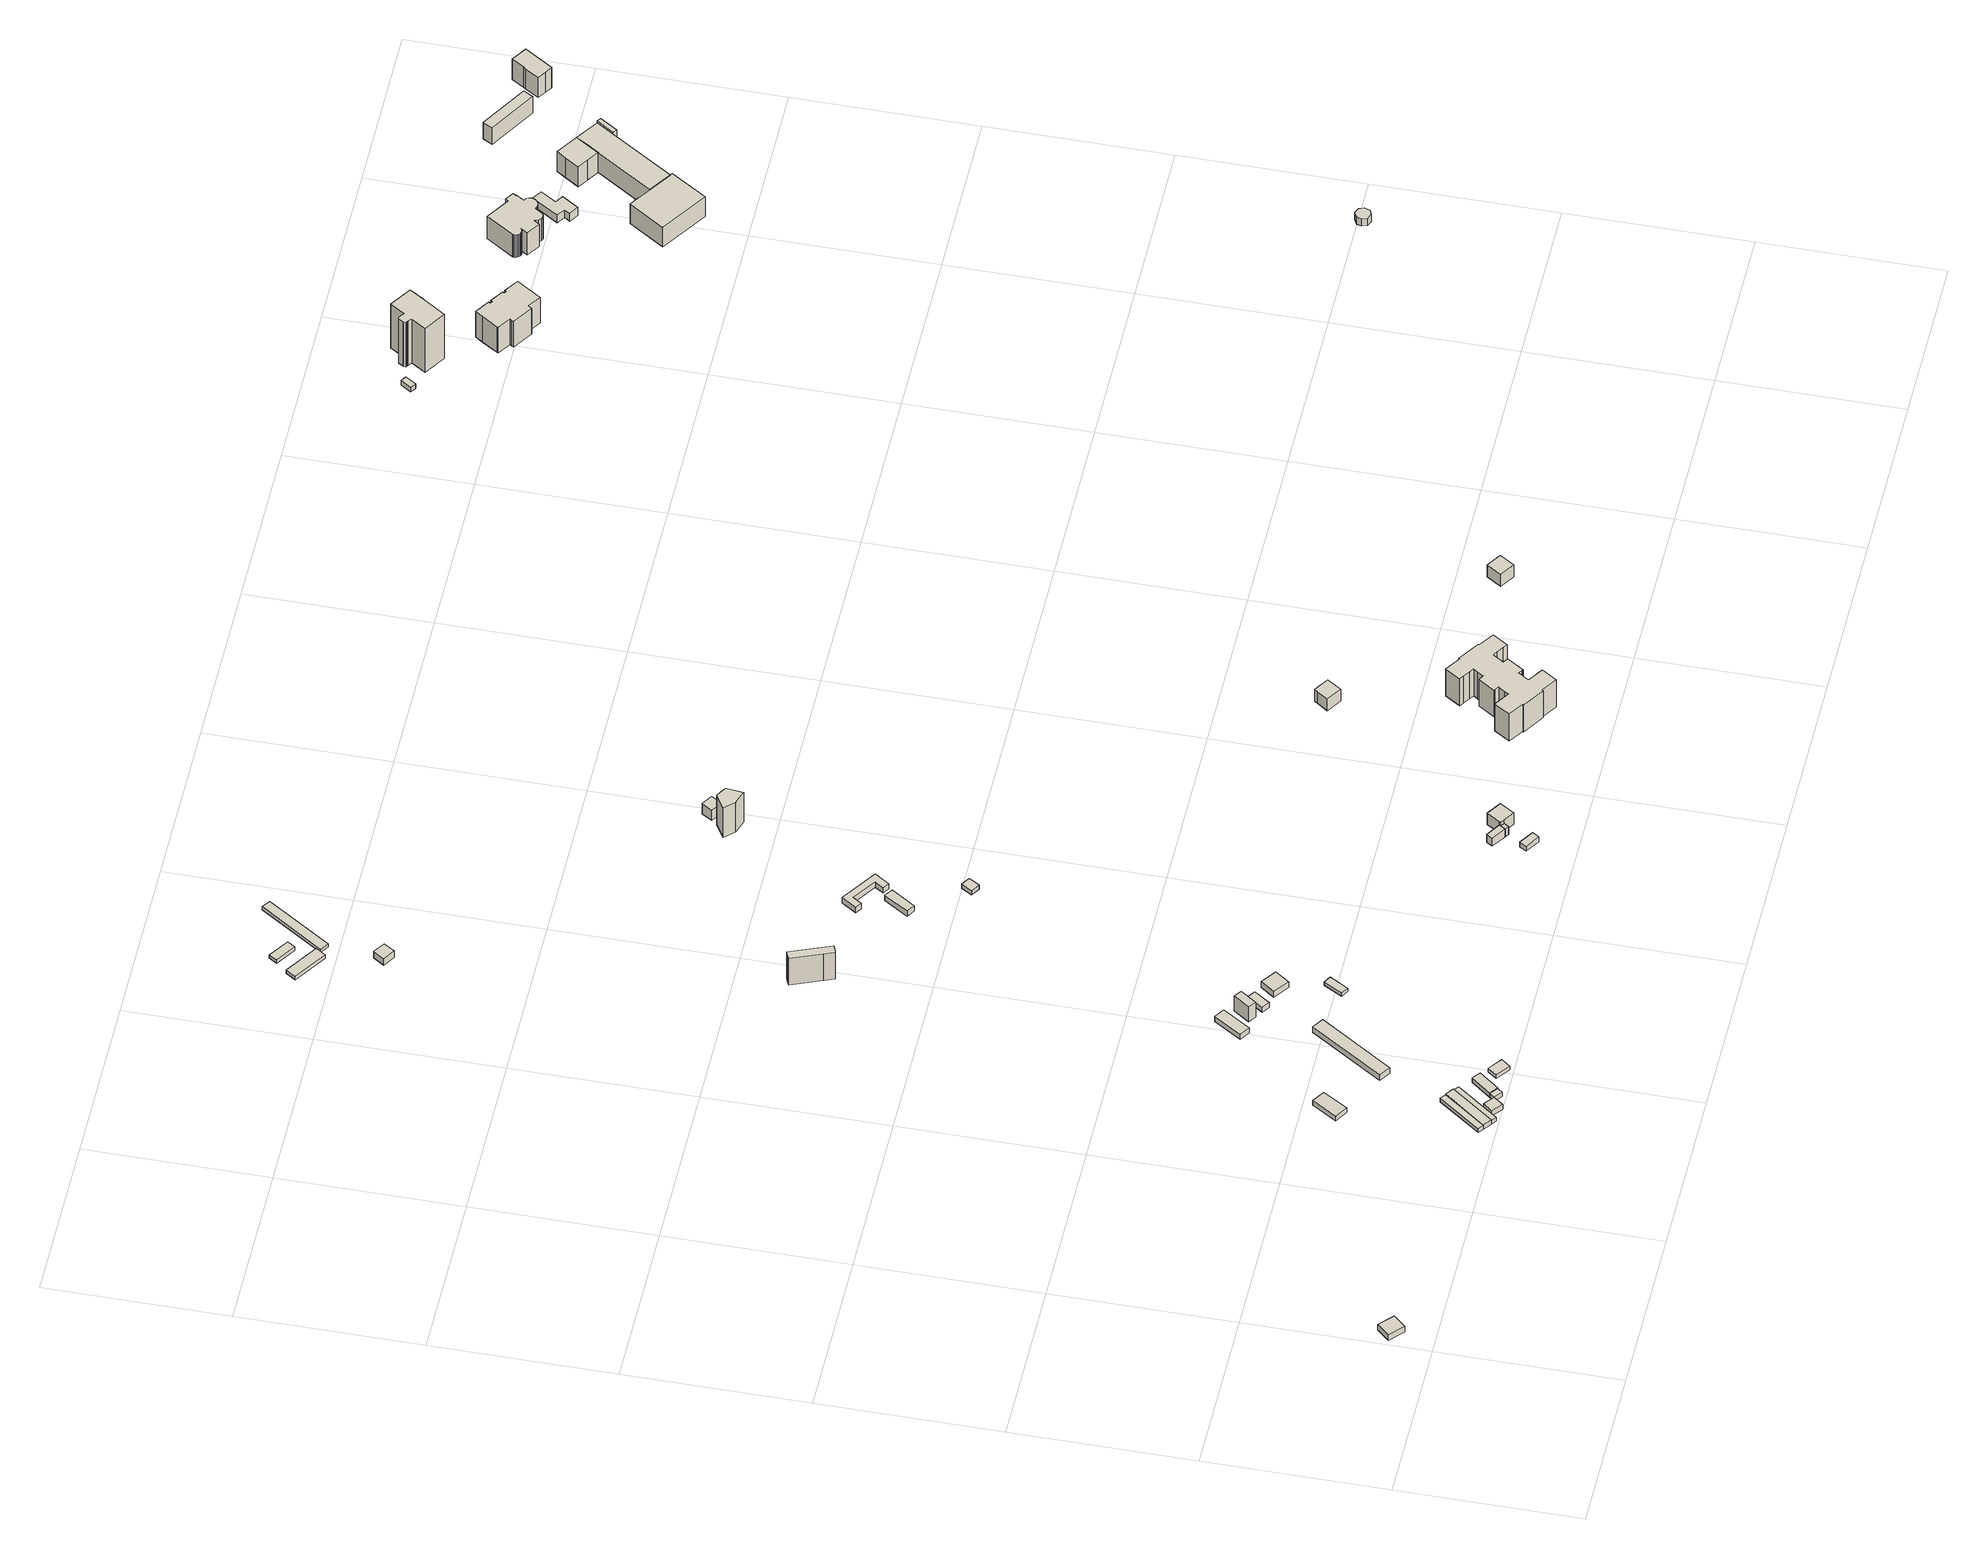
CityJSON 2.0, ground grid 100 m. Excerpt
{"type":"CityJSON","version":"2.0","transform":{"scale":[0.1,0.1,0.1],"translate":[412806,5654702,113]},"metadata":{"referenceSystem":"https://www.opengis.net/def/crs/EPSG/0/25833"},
"CityObjects":{
"building1":{"type":"Building","attributes":{"Dachtyp_tdc":"tdcPolyFlatRoof","Gemeindeschluessel":14612000,"Dachneigung":2.81,"QualitaetDacherkennung":76,"Geometrietyp2DReferenz":"3000","measuredHeight":4.14,"function":"31001_9998","roofType":"2100"},"geometry":[{"type":"Solid","lod":"1","boundaries":[[[[0,1,2,3]],[[4,5,6,7]],[[3,5,4,0]],[[2,6,5,3]],[[1,7,6,2]],[[0,4,7,1]]]]}]},
"building2":{"type":"Building","attributes":{"Dachtyp_tdc":"tdcPolyFlatRoof","Gemeindeschluessel":14612000,"Dachneigung":9.97,"QualitaetDacherkennung":75,"Geometrietyp2DReferenz":"3000","measuredHeight":3.15,"function":"31001_2000","roofType":"2100"},"geometry":[{"type":"Solid","lod":"1","boundaries":[[[[8,9,10,11]],[[12,13,14,15]],[[11,13,12,8]],[[10,14,13,11]],[[9,15,14,10]],[[8,12,15,9]]]]}]},
"building3":{"type":"Building","attributes":{"Dachtyp_tdc":"tdcHipAndGableRoof","Gemeindeschluessel":14612000,"Dachneigung":12.71,"QualitaetDacherkennung":81,"Geometrietyp2DReferenz":"3000","measuredHeight":3.78,"function":"31001_2000","roofType":"5000"},"geometry":[{"type":"Solid","lod":"1","boundaries":[[[[16,17,18,19]],[[20,21,22,23]],[[19,21,20,16]],[[18,22,21,19]],[[17,23,22,18]],[[16,20,23,17]]]]}]},
"building4":{"type":"Building","attributes":{"Dachtyp_tdc":"tdcHipAndGableRoof","Gemeindeschluessel":14612000,"Dachneigung":30.83,"QualitaetDacherkennung":77,"Geometrietyp2DReferenz":"3000","measuredHeight":4.56,"function":"31001_2000","roofType":"5000"},"geometry":[{"type":"Solid","lod":"1","boundaries":[[[[24,25,26,27]],[[28,29,30,31]],[[27,29,28,24]],[[26,30,29,27]],[[25,31,30,26]],[[24,28,31,25]]]]}]},
"building5":{"type":"Building","attributes":{"Dachtyp_tdc":"tdcPolyFlatRoof","Gemeindeschluessel":14612000,"Dachneigung":18.78,"QualitaetDacherkennung":69,"Geometrietyp2DReferenz":"3000","measuredHeight":3.21,"function":"31001_2000","roofType":"2100"},"geometry":[{"type":"Solid","lod":"1","boundaries":[[[[32,33,34,35]],[[20,36,37,21]],[[35,36,20,32]],[[34,37,36,35]],[[33,21,37,34]],[[32,20,21,33]]]]}]},
"building6":{"type":"Building","attributes":{"Dachtyp_tdc":"tdcPolyFlatRoof","Gemeindeschluessel":14612000,"Dachneigung":0,"QualitaetDacherkennung":57,"Geometrietyp2DReferenz":"3000","measuredHeight":3.24,"function":"31001_2000","roofType":"1000"},"geometry":[{"type":"Solid","lod":"1","boundaries":[[[[38,39,40,41]],[[42,43,44,45]],[[41,43,42,38]],[[40,44,43,41]],[[39,45,44,40]],[[38,42,45,39]]]]}]},
"building7":{"type":"Building","attributes":{"Dachtyp_tdc":"tdcPolyFlatRoof","Gemeindeschluessel":14612000,"Dachneigung":0,"QualitaetDacherkennung":0,"Geometrietyp2DReferenz":"3000","BezugspunktDach":"2000","measuredHeight":3,"function":"31001_2000"},"geometry":[{"type":"Solid","lod":"1","boundaries":[[[[46,47,48,49,50]],[[51,52,53,54,55]],[[50,52,51,46]],[[49,53,52,50]],[[48,54,53,49]],[[47,55,54,48]],[[46,51,55,47]]]]}]},
"building8":{"type":"Building","attributes":{"Dachtyp_tdc":"tdcGableRoof","Gemeindeschluessel":14612000,"Dachneigung":13.6,"QualitaetDacherkennung":60,"Geometrietyp2DReferenz":"3000","measuredHeight":3.71,"function":"31001_2000","roofType":"3100"},"geometry":[{"type":"Solid","lod":"1","boundaries":[[[[56,57,58,59]],[[60,54,52,61]],[[59,54,60,56]],[[58,52,54,59]],[[57,61,52,58]],[[56,60,61,57]]]]}]},
"building9":{"type":"Building","attributes":{"Dachtyp_tdc":"tdcPolyFlatRoof","Gemeindeschluessel":14612000,"Dachneigung":0,"QualitaetDacherkennung":53,"Geometrietyp2DReferenz":"3000","measuredHeight":2.72,"function":"31001_2000","roofType":"1000"},"geometry":[{"type":"Solid","lod":"1","boundaries":[[[[62,63,64,65]],[[66,67,68,69]],[[65,67,66,62]],[[64,68,67,65]],[[63,69,68,64]],[[62,66,69,63]]]]}]},
"building10":{"type":"Building","attributes":{"Dachtyp_tdc":"tdcPolyFlatRoof","Gemeindeschluessel":14612000,"Dachneigung":0,"QualitaetDacherkennung":69,"Geometrietyp2DReferenz":"3000","measuredHeight":4.04,"function":"31001_2000","roofType":"1000"},"geometry":[{"type":"Solid","lod":"1","boundaries":[[[[70,71,72,73]],[[74,75,76,77]],[[73,75,74,70]],[[72,76,75,73]],[[71,77,76,72]],[[70,74,77,71]]]]}]},
"building11":{"type":"Building","attributes":{"Dachtyp_tdc":"tdcPolyFlatRoof","Gemeindeschluessel":14612000,"Dachneigung":0,"QualitaetDacherkennung":41,"Geometrietyp2DReferenz":"3000","measuredHeight":3.95,"function":"31001_2000","roofType":"1000"},"geometry":[{"type":"Solid","lod":"1","boundaries":[[[[78,79,80,81]],[[82,83,84,85]],[[81,83,82,78]],[[80,84,83,81]],[[79,85,84,80]],[[78,82,85,79]]]]}]},
"building12":{"type":"Building","attributes":{"Dachtyp_tdc":"tdcFreeFormRoof","Gemeindeschluessel":14612000,"Dachneigung":65.13,"QualitaetDacherkennung":4,"Geometrietyp2DReferenz":"3000","measuredHeight":13.47,"function":"31001_2000","roofType":"5000"},"geometry":[{"type":"Solid","lod":"1","boundaries":[[[[86,87,88,89]],[[90,91,92,93]],[[89,91,90,86]],[[88,92,91,89]],[[87,93,92,88]],[[86,90,93,87]]]]}]},
"building13":{"type":"Building","attributes":{"Dachtyp_tdc":"tdcPolyFlatRoof","Gemeindeschluessel":14612000,"Dachneigung":0,"QualitaetDacherkennung":67,"Geometrietyp2DReferenz":"3000","measuredHeight":3.35,"function":"31001_2000","roofType":"1000"},"geometry":[{"type":"Solid","lod":"1","boundaries":[[[[94,95,96,97]],[[98,99,100,101]],[[97,99,98,94]],[[96,100,99,97]],[[95,101,100,96]],[[94,98,101,95]]]]}]},
"building14":{"type":"Building","attributes":{"Dachtyp_tdc":"tdcPolyFlatRoof","Gemeindeschluessel":14612000,"Dachneigung":3.88,"QualitaetDacherkennung":56,"Geometrietyp2DReferenz":"3000","measuredHeight":2.62,"function":"31001_2000","roofType":"2100"},"geometry":[{"type":"Solid","lod":"1","boundaries":[[[[102,103,104,105]],[[106,107,108,109]],[[105,107,106,102]],[[104,108,107,105]],[[103,109,108,104]],[[102,106,109,103]]]]}]},
"building15":{"type":"Building","attributes":{"Dachtyp_tdc":"tdcPolyFlatRoof","Gemeindeschluessel":14612000,"Dachneigung":0,"QualitaetDacherkennung":69,"Geometrietyp2DReferenz":"3000","measuredHeight":4.18,"function":"31001_2000","roofType":"1000"},"geometry":[{"type":"Solid","lod":"1","boundaries":[[[[110,111,112,113]],[[114,115,116,117]],[[113,115,114,110]],[[112,116,115,113]],[[111,117,116,112]],[[110,114,117,111]]]]}]},
"building16":{"type":"Building","attributes":{"Dachtyp_tdc":"tdcFreeFormRoof","Gemeindeschluessel":14612000,"Dachneigung":69.47,"QualitaetDacherkennung":6,"Geometrietyp2DReferenz":"3000","measuredHeight":22.57,"function":"31001_2000","roofType":"5000"},"geometry":[{"type":"Solid","lod":"1","boundaries":[[[[118,119,120,121,122,123,124,125]],[[126,127,128,129,130,131,132,133]],[[125,127,126,118]],[[124,128,127,125]],[[123,129,128,124]],[[122,130,129,123]],[[121,131,130,122]],[[120,132,131,121]],[[119,133,132,120]],[[118,126,133,119]]]]}]},
"building17":{"type":"Building","attributes":{"name":"Botanischer Garten der Technischen Universität Dresden","Dachtyp_tdc":"tdcPolyFlatRoof","Gemeindeschluessel":14612000,"Dachneigung":4.32,"QualitaetDacherkennung":72,"Geometrietyp2DReferenz":"3000","measuredHeight":2.77,"function":"31001_3023","roofType":"2100"},"geometry":[{"type":"Solid","lod":"1","boundaries":[[[[134,135,136,137]],[[138,139,140,141]],[[137,139,138,134]],[[136,140,139,137]],[[135,141,140,136]],[[134,138,141,135]]]]}]},
"building18":{"type":"Building","attributes":{"Dachtyp_tdc":"tdcTentRoof","Gemeindeschluessel":14612000,"Dachneigung":45.66,"QualitaetDacherkennung":79,"Geometrietyp2DReferenz":"3000","measuredHeight":6.63,"function":"31001_9998","roofType":"4000"},"geometry":[{"type":"Solid","lod":"1","boundaries":[[[[142,143,144,145]],[[146,147,148,149]],[[145,147,146,142]],[[144,148,147,145]],[[143,149,148,144]],[[142,146,149,143]]]]}]},
"building19":{"type":"Building","attributes":{"name":"Botanischer Garten der Technischen Universität Dresden","Dachtyp_tdc":"tdcPolyFlatRoof","Gemeindeschluessel":14612000,"Dachneigung":4.02,"QualitaetDacherkennung":81,"Geometrietyp2DReferenz":"3000","measuredHeight":2.57,"function":"31001_3023","roofType":"2100"},"geometry":[{"type":"Solid","lod":"1","boundaries":[[[[150,151,152,153]],[[154,155,156,157]],[[153,155,154,150]],[[152,156,155,153]],[[151,157,156,152]],[[150,154,157,151]]]]}]},
"building20":{"type":"Building","attributes":{"Dachtyp_tdc":"tdcGableRoof","Gemeindeschluessel":14612000,"Dachneigung":12.26,"QualitaetDacherkennung":79,"Geometrietyp2DReferenz":"3000","measuredHeight":4.17,"function":"31001_2000","roofType":"3100"},"geometry":[{"type":"Solid","lod":"1","boundaries":[[[[158,159,160,161]],[[162,163,164,165]],[[161,163,162,158]],[[160,164,163,161]],[[159,165,164,160]],[[158,162,165,159]]]]}]},
"building21":{"type":"Building","attributes":{"Dachtyp_tdc":"tdcFreeFormRoof","Gemeindeschluessel":14612000,"Dachneigung":46.66,"QualitaetDacherkennung":19,"Geometrietyp2DReferenz":"3000","measuredHeight":4.93,"function":"31001_2000","roofType":"5000"},"geometry":[{"type":"Solid","lod":"1","boundaries":[[[[166,167,168,169,170,171,172,173]],[[174,175,176,177,178,179,180,181]],[[173,175,174,166]],[[172,176,175,173]],[[171,177,176,172]],[[170,178,177,171]],[[169,179,178,170]],[[168,180,179,169]],[[167,181,180,168]],[[166,174,181,167]]]]}]},
"building22":{"type":"Building","attributes":{"Dachtyp_tdc":"tdcPolyFlatRoof","Gemeindeschluessel":14612000,"Dachneigung":0,"QualitaetDacherkennung":0,"Geometrietyp2DReferenz":"3000","BezugspunktDach":"2000","measuredHeight":3,"function":"31001_9998"},"geometry":[{"type":"Solid","lod":"1","boundaries":[[[[182,183,184,185]],[[186,187,188,189]],[[185,187,186,182]],[[184,188,187,185]],[[183,189,188,184]],[[182,186,189,183]]]]}]},
"building23":{"type":"Building","attributes":{"name":"Botanischer Garten der Technischen Universität Dresden","Dachtyp_tdc":"tdcPolyFlatRoof","Gemeindeschluessel":14612000,"Dachneigung":0,"QualitaetDacherkennung":78,"Geometrietyp2DReferenz":"3000","measuredHeight":2.26,"function":"31001_3023","roofType":"1000"},"geometry":[{"type":"Solid","lod":"1","boundaries":[[[[190,191,192,193]],[[194,195,196,197]],[[193,195,194,190]],[[192,196,195,193]],[[191,197,196,192]],[[190,194,197,191]]]]}]},
"building24":{"type":"Building","attributes":{"Dachtyp_tdc":"tdcPolyFlatRoof","Gemeindeschluessel":14612000,"Dachneigung":10.08,"QualitaetDacherkennung":72,"Geometrietyp2DReferenz":"3000","measuredHeight":4,"function":"31001_9998","roofType":"2100"},"geometry":[{"type":"Solid","lod":"1","boundaries":[[[[198,199,200,201]],[[202,203,204,205]],[[201,203,202,198]],[[200,204,203,201]],[[199,205,204,200]],[[198,202,205,199]]]]}]},
"building25":{"type":"Building","attributes":{"Gemeindeschluessel":14612000,"Geometrietyp2DReferenz":"3000","function":"31001_9998","roofType":"9999"},"children":["building25-1","building25-2","building25-3"]},
"building25-1":{"type":"BuildingPart","attributes":{"Dachtyp_tdc":"tdcPolyFlatRoof","Dachneigung":9.6,"QualitaetDacherkennung":55,"Geometrietyp2DReferenz":"3000","measuredHeight":5.93,"roofType":"2100"},"parents":["building25"],"geometry":[{"type":"Solid","lod":"1","boundaries":[[[[206,207,208,209]],[[210,211,212,213]],[[209,211,210,206]],[[208,212,211,209]],[[207,213,212,208]],[[206,210,213,207]]]]}]},
"building25-2":{"type":"BuildingPart","attributes":{"Dachtyp_tdc":"tdcPolyFlatRoof","Dachneigung":9.51,"QualitaetDacherkennung":40,"Geometrietyp2DReferenz":"3000","measuredHeight":5.79,"roofType":"2100"},"parents":["building25"],"geometry":[{"type":"Solid","lod":"1","boundaries":[[[[214,215,216,217]],[[213,218,219,220]],[[217,218,213,214]],[[216,219,218,217]],[[215,220,219,216]],[[214,213,220,215]]]]}]},
"building25-3":{"type":"BuildingPart","attributes":{"Dachtyp_tdc":"tdcCutTentRoof","Dachneigung":51.4,"QualitaetDacherkennung":58,"Geometrietyp2DReferenz":"3000","measuredHeight":10.12,"roofType":"9999"},"parents":["building25"],"geometry":[{"type":"Solid","lod":"1","boundaries":[[[[221,222,223,224,225,226]],[[227,228,219,218,212,229]],[[226,228,227,221]],[[225,219,228,226]],[[224,218,219,225]],[[223,212,218,224]],[[222,229,212,223]],[[221,227,229,222]]]]}]},
"building26":{"type":"Building","attributes":{"Erfassungsdatum_Objekt":"2020-12-18","BodenHoehe":113.3,"gemHoehe":0,"BauwerkHoehe":21.46,"Gemeindeschluessel":"14612000","Geometrietyp2DReferenz":"3000","measuredHeight":21.46,"function":"51006_1430"},"geometry":[{"type":"Solid","lod":"1","boundaries":[[[[230,231,232,233,234,235]],[[236,237,238,239,240,241]],[[235,237,236,230]],[[234,238,237,235]],[[233,239,238,234]],[[232,240,239,233]],[[231,241,240,232]],[[230,236,241,231]]]]}]},
"building27":{"type":"Building","attributes":{"name":"Puppentheater Sonnenhäusel","Dachtyp_tdc":"tdcGableRoof","Gemeindeschluessel":14612000,"Dachneigung":44.03,"QualitaetDacherkennung":14,"Geometrietyp2DReferenz":"3000","measuredHeight":10.35,"function":"31001_2090","roofType":"3100"},"geometry":[{"type":"Solid","lod":"1","boundaries":[[[[242,243,244,245]],[[246,247,248,249]],[[245,247,246,242]],[[244,248,247,245]],[[243,249,248,244]],[[242,246,249,243]]]]}]},
"building28":{"type":"Building","attributes":{"name":"Palais","Dachtyp_tdc":"tdcFreeFormRoof","Gemeindeschluessel":14612000,"Dachneigung":36.22,"QualitaetDacherkennung":36,"Geometrietyp2DReferenz":"3000","measuredHeight":22.2,"function":"31001_3031","roofType":"5000"},"geometry":[{"type":"Solid","lod":"1","boundaries":[[[[250,251,252,253,254,255,256,257,258,259,260,261,262,263,264,265,266,267,268,269,270,271,272,273,274,275,276,277,278,279,280,281,282,283,284,285,286,287,288,289,290,291,292,293]],[[294,295,296,297,298,299,300,301,302,303,304,305,306,307,308,309,310,311,312,313,314,315,316,317,318,319,320,321,322,323,324,325,326,327,328,329,330,331,332,333,334,335,336,337]],[[293,295,294,250]],[[292,296,295,293]],[[291,297,296,292]],[[290,298,297,291]],[[289,299,298,290]],[[288,300,299,289]],[[287,301,300,288]],[[286,302,301,287]],[[285,303,302,286]],[[284,304,303,285]],[[283,305,304,284]],[[282,306,305,283]],[[281,307,306,282]],[[280,308,307,281]],[[279,309,308,280]],[[278,310,309,279]],[[277,311,310,278]],[[276,312,311,277]],[[275,313,312,276]],[[274,314,313,275]],[[273,315,314,274]],[[272,316,315,273]],[[271,317,316,272]],[[270,318,317,271]],[[269,319,318,270]],[[268,320,319,269]],[[267,321,320,268]],[[266,322,321,267]],[[265,323,322,266]],[[264,324,323,265]],[[263,325,324,264]],[[262,326,325,263]],[[261,327,326,262]],[[260,328,327,261]],[[259,329,328,260]],[[258,330,329,259]],[[257,331,330,258]],[[256,332,331,257]],[[255,333,332,256]],[[254,334,333,255]],[[253,335,334,254]],[[252,336,335,253]],[[251,337,336,252]],[[250,294,337,251]]]]}]},
"building29":{"type":"Building","attributes":{"Dachtyp_tdc":"tdcFreeFormRoof","Gemeindeschluessel":14612000,"Dachneigung":52.85,"QualitaetDacherkennung":61,"Geometrietyp2DReferenz":"3000","measuredHeight":10.35,"function":"31001_9998","roofType":"5000"},"geometry":[{"type":"Solid","lod":"1","boundaries":[[[[338,339,340,341,342,343]],[[344,345,346,347,348,349]],[[343,345,344,338]],[[342,346,345,343]],[[341,347,346,342]],[[340,348,347,341]],[[339,349,348,340]],[[338,344,349,339]]]]}]},
"building30":{"type":"Building","attributes":{"Dachtyp_tdc":"tdcCutTentRoof","Gemeindeschluessel":14612000,"Dachneigung":53.92,"QualitaetDacherkennung":53,"Geometrietyp2DReferenz":"3000","measuredHeight":10.65,"function":"31001_9998","roofType":"9999"},"geometry":[{"type":"Solid","lod":"1","boundaries":[[[[350,351,352,353,354,355,356,357,358,359,360]],[[361,362,363,364,365,366,367,368,369,370,371]],[[360,362,361,350]],[[359,363,362,360]],[[358,364,363,359]],[[357,365,364,358]],[[356,366,365,357]],[[355,367,366,356]],[[354,368,367,355]],[[353,369,368,354]],[[352,370,369,353]],[[351,371,370,352]],[[350,361,371,351]]]]}]},
"building31":{"type":"Building","attributes":{"Dachtyp_tdc":"tdcPolyFlatRoof","Gemeindeschluessel":14612000,"Dachneigung":0,"QualitaetDacherkennung":63,"Geometrietyp2DReferenz":"3000","measuredHeight":3.36,"function":"31001_9998","roofType":"1000"},"geometry":[{"type":"Solid","lod":"1","boundaries":[[[[372,373,374,375]],[[376,377,378,379]],[[375,377,376,372]],[[374,378,377,375]],[[373,379,378,374]],[[372,376,379,373]]]]}]},
"building32":{"type":"Building","attributes":{"Dachtyp_tdc":"tdcFreeFormRoof","Gemeindeschluessel":14612000,"Dachneigung":18.25,"QualitaetDacherkennung":14,"Geometrietyp2DReferenz":"3000","measuredHeight":34.22,"function":"31001_9998","roofType":"5000"},"geometry":[{"type":"Solid","lod":"1","boundaries":[[[[380,381,382,383,384,385,386,387,388,389,390,391,392,393,394,395,396,397,398,399]],[[400,401,402,403,404,405,406,407,408,409,410,411,412,413,414,415,416,417,418,419]],[[399,401,400,380]],[[398,402,401,399]],[[397,403,402,398]],[[396,404,403,397]],[[395,405,404,396]],[[394,406,405,395]],[[393,407,406,394]],[[392,408,407,393]],[[391,409,408,392]],[[390,410,409,391]],[[389,411,410,390]],[[388,412,411,389]],[[387,413,412,388]],[[386,414,413,387]],[[385,415,414,386]],[[384,416,415,385]],[[383,417,416,384]],[[382,418,417,383]],[[381,419,418,382]],[[380,400,419,381]]]]}]},
"building33":{"type":"Building","attributes":{"Dachtyp_tdc":"tdcPolyFlatRoof","Gemeindeschluessel":14612000,"Dachneigung":0,"QualitaetDacherkennung":76,"Geometrietyp2DReferenz":"3000","measuredHeight":18.57,"function":"31001_9998","roofType":"1000"},"geometry":[{"type":"Solid","lod":"1","boundaries":[[[[420,421,422,423,424,425,426,427,428,429,430,431,432,433,434,435,436,437,438,439,440,441,442]],[[443,444,445,446,447,448,449,450,451,452,453,454,455,456,457,458,459,460,461,462,463,464,465]],[[442,444,443,420]],[[441,445,444,442]],[[440,446,445,441]],[[439,447,446,440]],[[438,448,447,439]],[[437,449,448,438]],[[436,450,449,437]],[[435,451,450,436]],[[434,452,451,435]],[[433,453,452,434]],[[432,454,453,433]],[[431,455,454,432]],[[430,456,455,431]],[[429,457,456,430]],[[428,458,457,429]],[[427,459,458,428]],[[426,460,459,427]],[[425,461,460,426]],[[424,462,461,425]],[[423,463,462,424]],[[422,464,463,423]],[[421,465,464,422]],[[420,443,465,421]]]]}]},
"building34":{"type":"Building","attributes":{"name":"Gartenpavillon","Dachtyp_tdc":"tdcFreeFormRoof","Gemeindeschluessel":14612000,"Dachneigung":52.27,"QualitaetDacherkennung":39,"Geometrietyp2DReferenz":"3000","measuredHeight":7.7,"function":"31001_9998","roofType":"5000"},"geometry":[{"type":"Solid","lod":"1","boundaries":[[[[466,467,468,469,470,471,472,473]],[[474,475,476,477,478,479,480,481]],[[473,475,474,466]],[[472,476,475,473]],[[471,477,476,472]],[[470,478,477,471]],[[469,479,478,470]],[[468,480,479,469]],[[467,481,480,468]],[[466,474,481,467]]]]}]},
"building35":{"type":"Building","attributes":{"Dachtyp_tdc":"tdcFreeFormRoof","Gemeindeschluessel":14612000,"Dachneigung":58,"QualitaetDacherkennung":14,"Geometrietyp2DReferenz":"3000","measuredHeight":21.03,"function":"31001_9998","roofType":"5000"},"geometry":[{"type":"Solid","lod":"1","boundaries":[[[[482,483,484,485,486,487,488,489,490,491,492,493,494,495,496,497,498,499,500,501,502,503,504,505,506,507,508,509,510,511,512,513,514,515,516]],[[517,518,519,520,521,522,523,524,525,526,527,528,529,530,531,532,533,534,535,536,537,538,539,540,541,542,543,544,545,546,547,548,549,550,551]],[[516,518,517,482]],[[515,519,518,516]],[[514,520,519,515]],[[513,521,520,514]],[[512,522,521,513]],[[511,523,522,512]],[[510,524,523,511]],[[509,525,524,510]],[[508,526,525,509]],[[507,527,526,508]],[[506,528,527,507]],[[505,529,528,506]],[[504,530,529,505]],[[503,531,530,504]],[[502,532,531,503]],[[501,533,532,502]],[[500,534,533,501]],[[499,535,534,500]],[[498,536,535,499]],[[497,537,536,498]],[[496,538,537,497]],[[495,539,538,496]],[[494,540,539,495]],[[493,541,540,494]],[[492,542,541,493]],[[491,543,542,492]],[[490,544,543,491]],[[489,545,544,490]],[[488,546,545,489]],[[487,547,546,488]],[[486,548,547,487]],[[485,549,548,486]],[[484,550,549,485]],[[483,551,550,484]],[[482,517,551,483]]]]}]},
"building36":{"type":"Building","attributes":{"Dachtyp_tdc":"tdcFreeFormRoof","Gemeindeschluessel":14612000,"Dachneigung":38.75,"QualitaetDacherkennung":51,"Geometrietyp2DReferenz":"3000","measuredHeight":7.2,"function":"31001_9998","roofType":"5000"},"geometry":[{"type":"Solid","lod":"1","boundaries":[[[[552,553,554,555,556,557,558,559,560]],[[561,562,563,564,565,566,567,568,569]],[[560,562,561,552]],[[559,563,562,560]],[[558,564,563,559]],[[557,565,564,558]],[[556,566,565,557]],[[555,567,566,556]],[[554,568,567,555]],[[553,569,568,554]],[[552,561,569,553]]]]}]},
"building37":{"type":"Building","attributes":{"Gemeindeschluessel":14612000,"Geometrietyp2DReferenz":"3000","function":"31001_9998","roofType":"9999"},"children":["building37-1","building37-2","building37-3","building37-4"]},
"building37-1":{"type":"BuildingPart","attributes":{"Dachtyp_tdc":"tdcGableRoof","Dachneigung":15.47,"QualitaetDacherkennung":33,"Geometrietyp2DReferenz":"3000","measuredHeight":15.37,"roofType":"3100"},"parents":["building37"],"geometry":[{"type":"Solid","lod":"1","boundaries":[[[[570,571,572,573]],[[574,575,576,577]],[[573,575,574,570]],[[572,576,575,573]],[[571,577,576,572]],[[570,574,577,571]]]]}]},
"building37-2":{"type":"BuildingPart","attributes":{"Dachtyp_tdc":"tdcPolyFlatRoof","Dachneigung":3.34,"QualitaetDacherkennung":72,"Geometrietyp2DReferenz":"3000","measuredHeight":15.69,"roofType":"2100"},"parents":["building37"],"geometry":[{"type":"Solid","lod":"1","boundaries":[[[[578,579,580,581]],[[576,582,583,584]],[[581,582,576,578]],[[580,583,582,581]],[[579,584,583,580]],[[578,576,584,579]]]]}]},
"building37-3":{"type":"BuildingPart","attributes":{"Dachtyp_tdc":"tdcHipRoof","Dachneigung":17.61,"QualitaetDacherkennung":16,"Geometrietyp2DReferenz":"3000","measuredHeight":16.17,"roofType":"3200"},"parents":["building37"],"geometry":[{"type":"Solid","lod":"1","boundaries":[[[[571,570,585,586,587,588,589,590,591]],[[577,592,593,594,595,596,597,598,574]],[[591,592,577,571]],[[590,593,592,591]],[[589,594,593,590]],[[588,595,594,589]],[[587,596,595,588]],[[586,597,596,587]],[[585,598,597,586]],[[570,574,598,585]],[[571,577,574,570]]]]}]},
"building37-4":{"type":"BuildingPart","attributes":{"Dachtyp_tdc":"tdcGableRoof","Dachneigung":25.68,"QualitaetDacherkennung":24,"Geometrietyp2DReferenz":"3000","measuredHeight":16.59,"roofType":"3100"},"parents":["building37"],"geometry":[{"type":"Solid","lod":"1","boundaries":[[[[599,600,601,602,603,604,605,606]],[[607,608,609,610,611,612,613,575]],[[606,608,607,599]],[[605,609,608,606]],[[604,610,609,605]],[[603,611,610,604]],[[602,612,611,603]],[[601,613,612,602]],[[600,575,613,601]],[[599,607,575,600]]]]}]},
"building38":{"type":"Building","attributes":{"Dachtyp_tdc":"tdcFreeFormRoof","Gemeindeschluessel":14612000,"Dachneigung":75.02,"QualitaetDacherkennung":5,"Geometrietyp2DReferenz":"3000","measuredHeight":17.68,"function":"31001_2463","roofType":"5000"},"geometry":[{"type":"Solid","lod":"1","boundaries":[[[[614,615,616,617]],[[618,619,620,621]],[[617,619,618,614]],[[616,620,619,617]],[[615,621,620,616]],[[614,618,621,615]]]]}]},
"building39":{"type":"Building","attributes":{"Dachtyp_tdc":"tdcGableRoof","Gemeindeschluessel":14612000,"Dachneigung":37.45,"QualitaetDacherkennung":75,"Geometrietyp2DReferenz":"3000","measuredHeight":16.72,"function":"31001_9998","roofType":"3100"},"geometry":[{"type":"Solid","lod":"1","boundaries":[[[[622,623,624,625,626,627,628,629]],[[630,631,632,633,634,635,636,637]],[[629,631,630,622]],[[628,632,631,629]],[[627,633,632,628]],[[626,634,633,627]],[[625,635,634,626]],[[624,636,635,625]],[[623,637,636,624]],[[622,630,637,623]]]]}]}
},
"vertices":[
[8,232,67],[84,162,67],[146,229,67],[70,300,67],[8,232,28],[70,300,28],[146,229,28],[84,162,28],
[1725,320,41],[1552,88,41],[1580,67,41],[1753,299,41],[1725,320,13],[1753,299,13],[1580,67,13],[1552,88,13],
[1796,267,46],[1753,299,46],[1580,67,46],[1623,35,46],[1796,267,12],[1623,35,12],[1580,67,12],[1753,299,12],
[1738,1,48],[1778,53,48],[1724,96,48],[1683,44,48],[1738,1,12],[1683,44,12],[1724,96,12],[1778,53,12],
[1796,267,38],[1623,35,38],[1651,15,38],[1824,246,38],[1824,246,12],[1651,15,12],
[1486,812,44],[1556,768,44],[1642,905,44],[1572,949,44],[1486,812,11],[1572,949,11],[1642,905,11],[1556,768,11],
[1786,53,42],[1828,20,42],[1850,48,42],[1829,64,42],[1808,81,42],[1786,53,12],[1808,81,12],[1829,64,12],[1850,48,12],[1828,20,12],
[1935,157,46],[1893,190,46],[1808,81,46],[1850,48,46],[1935,157,12],[1893,190,12],
[2057,71,38],[1983,127,38],[1945,77,38],[2019,21,38],[2057,71,11],[2019,21,11],[1945,77,11],[1983,127,11],
[1811,652,51],[1872,612,51],[2136,1014,51],[2075,1054,51],[1811,652,11],[2075,1054,11],[2136,1014,11],[1872,612,11],
[2105,1520,47],[2051,1555,47],[1953,1402,47],[2007,1368,47],[2105,1520,8],[2007,1368,8],[1953,1402,8],[2051,1555,8],
[2085,1387,115],[2126,1358,115],[2186,1447,115],[2145,1475,115],[2085,1387,8],[2145,1475,8],[2186,1447,8],[2126,1358,8],
[2165,1333,42],[2206,1305,42],[2266,1393,42],[2225,1421,42],[2165,1333,8],[2225,1421,8],[2266,1393,8],[2206,1305,8],
[2393,939,35],[2452,1041,35],[2413,1063,35],[2354,961,35],[2393,939,11],[2354,961,11],[2413,1063,11],[2452,1041,11],
[2360,1237,51],[2417,1315,51],[2334,1375,51],[2278,1297,51],[2360,1237,10],[2278,1297,10],[2334,1375,10],[2417,1315,10],
[2003,3517,195],[1980,3574,195],[1913,3741,195],[1890,3732,195],[1868,3722,195],[1936,3556,195],[1959,3499,195],[1981,3508,195],[2003,3517,2],[1981,3508,2],[1959,3499,2],[1936,3556,2],[1868,3722,2],[1890,3732,2],[1913,3741,2],[1980,3574,2],
[1393,6176,29],[1573,6059,29],[1608,6113,29],[1428,6230,29],[1393,6176,4],[1428,6230,4],[1608,6113,4],[1573,6059,4],
[1628,5820,49],[1587,5758,49],[1651,5717,49],[1691,5779,49],[1628,5820,2],[1691,5779,2],[1651,5717,2],[1587,5758,2],
[1625,6264,28],[1516,6336,28],[1488,6293,28],[1597,6221,28],[1625,6264,4],[1597,6221,4],[1488,6293,4],[1516,6336,4],
[2463,3234,43],[2507,3206,43],[2594,3338,43],[2550,3367,43],[2463,3234,4],[2550,3367,4],[2594,3338,4],[2507,3206,4],
[2600,3385,43],[2633,3363,43],[2687,3445,43],[2490,3576,43],[2436,3494,43],[2469,3472,43],[2501,3521,43],[2632,3434,43],[2600,3385,4],[2632,3434,4],[2501,3521,4],[2469,3472,4],[2436,3494,4],[2490,3576,4],[2687,3445,4],[2633,3363,4],
[2679,2945,34],[2726,2916,34],[2761,2974,34],[2715,3003,34],[2679,2945,4],[2715,3003,4],[2761,2974,4],[2726,2916,4],
[1887,6412,26],[1843,6442,26],[1609,6090,26],[1654,6061,26],[1887,6412,3],[1654,6061,3],[1609,6090,3],[1843,6442,3],
[3545,256,50],[3623,206,50],[3646,242,50],[3567,292,50],[3545,256,14],[3567,292,14],[3646,242,14],[3623,206,14],
[3546,430,69],[3623,381,69],[3645,415,69],[3566,464,69],[3546,430,13],[3566,464,13],[3645,415,13],[3623,381,13],
[3623,381,68],[3645,367,68],[3662,393,68],[3640,407,68],[3640,407,13],[3662,393,13],[3645,367,13],
[3769,435,96],[3690,486,96],[3645,415,96],[3640,407,96],[3662,393,96],[3719,356,96],[3769,435,13],[3719,356,13],[3690,486,13],
[2872,4205,218],[2947,4180,218],[2958,4276,218],[2943,4285,218],[2901,4310,218],[2819,4258,218],[2872,4205,3],[2819,4258,3],[2901,4310,3],[2943,4285,3],[2958,4276,3],[2947,4180,3],
[2963,4399,77],[2925,4340,77],[2984,4302,77],[3022,4361,77],[2963,4399,2],[3022,4361,2],[2984,4302,2],[2925,4340,2],
[4447,605,204],[4471,590,204],[4447,553,204],[4433,531,204],[4408,547,204],[4373,570,204],[4350,585,204],[4294,499,204],[4376,446,204],[4373,441,204],[4491,364,204],[4494,369,204],[4578,314,204],[4634,398,204],[4611,413,204],[4573,438,204],[4550,453,204],[4565,476,204],[4588,512,204],[4611,497,204],[4614,494,204],[4674,586,204],[4671,588,204],[4647,604,204],[4671,640,204],[4686,664,204],[4711,648,204],[4747,624,204],[4771,609,204],[4826,693,204],[4742,748,204],[4745,753,204],[4628,830,204],[4624,825,204],[4541,879,204],[4486,794,204],[4509,780,204],[4546,756,204],[4569,740,204],[4554,716,204],[4531,682,204],[4507,697,204],[4504,699,204],[4444,607,204],[4447,605,8],[4444,607,8],[4504,699,8],[4507,697,8],[4531,682,8],[4554,716,8],[4569,740,8],[4546,756,8],[4509,780,8],[4486,794,8],[4541,879,8],[4624,825,8],[4628,830,8],[4745,753,8],[4742,748,8],[4826,693,8],[4771,609,8],[4747,624,8],[4711,648,8],[4686,664,8],[4671,640,8],[4647,604,8],[4671,588,8],[4674,586,8],[4614,494,8],[4611,497,8],[4588,512,8],[4565,476,8],[4550,453,8],[4573,438,8],[4611,413,8],[4634,398,8],[4578,314,8],[4494,369,8],[4491,364,8],[4373,441,8],[4376,446,8],[4294,499,8],[4350,585,8],[4373,570,8],[4408,547,8],[4433,531,8],[4447,553,8],[4471,590,8],
[4314,1444,94],[4395,1391,94],[4448,1471,94],[4397,1503,94],[4367,1522,94],[4354,1502,94],[4314,1444,9],[4354,1502,9],[4367,1522,9],[4397,1503,9],[4448,1471,9],[4395,1391,9],
[5442,820,97],[5437,823,97],[5434,825,97],[5430,828,97],[5404,844,97],[5352,764,97],[5432,713,97],[5484,793,97],[5461,808,97],[5458,810,97],[5453,812,97],[5442,820,10],[5453,812,10],[5458,810,10],[5461,808,10],[5484,793,10],[5432,713,10],[5352,764,10],[5404,844,10],[5430,828,10],[5434,825,10],[5437,823,10],
[5562,6449,50],[5592,6430,50],[5629,6487,50],[5599,6506,50],[5562,6449,17],[5599,6506,17],[5629,6487,17],[5592,6430,17],
[5765,6486,337],[5713,6406,337],[5830,6330,337],[5857,6373,337],[5903,6443,337],[5909,6452,337],[5912,6457,337],[5962,6535,337],[5846,6610,337],[5794,6530,337],[5774,6544,337],[5762,6552,337],[5749,6549,337],[5733,6523,337],[5732,6522,337],[5730,6520,337],[5732,6507,337],[5736,6505,337],[5738,6503,337],[5745,6499,337],[5765,6486,16],[5745,6499,16],[5738,6503,16],[5736,6505,16],[5732,6507,16],[5730,6520,16],[5732,6522,16],[5733,6523,16],[5749,6549,16],[5762,6552,16],[5774,6544,16],[5794,6530,16],[5846,6610,16],[5962,6535,16],[5912,6457,16],[5909,6452,16],[5903,6443,16],[5857,6373,16],[5830,6330,16],[5713,6406,16],
[6183,6083,198],[6169,6092,198],[6175,6101,198],[6104,6147,198],[6098,6138,198],[6085,6147,198],[6091,6156,198],[6013,6206,198],[5985,6163,198],[5928,6076,198],[5926,6071,198],[5997,6025,198],[5989,6014,198],[5983,6004,198],[5984,6003,198],[6092,5933,198],[6093,5932,198],[6099,5942,198],[6106,5953,198],[6178,5907,198],[6180,5911,198],[6265,6042,198],[6188,6092,198],[6183,6083,12],[6188,6092,12],[6265,6042,12],[6180,5911,12],[6178,5907,12],[6106,5953,12],[6099,5942,12],[6093,5932,12],[6092,5933,12],[5984,6003,12],[5983,6004,12],[5989,6014,12],[5997,6025,12],[5926,6071,12],[5928,6076,12],[5985,6163,12],[6013,6206,12],[6091,6156,12],[6085,6147,12],[6098,6138,12],[6104,6147,12],[6175,6101,12],[6169,6092,12],
[7697,1971,63],[7708,1942,63],[7737,1932,63],[7766,1943,63],[7776,1975,63],[7765,2002,63],[7735,2016,63],[7705,1999,63],[7697,1971,11],[7705,1999,11],[7735,2016,11],[7765,2002,11],[7776,1975,11],[7766,1943,11],[7737,1932,11],[7708,1942,11],
[6866,6122,178],[6850,6133,178],[6878,6176,178],[6874,6178,178],[6885,6195,178],[6841,6224,178],[6830,6207,178],[6700,6291,178],[6601,6138,178],[6600,6131,178],[6601,6123,178],[6604,6114,178],[6609,6107,178],[6615,6102,178],[6624,6099,178],[6634,6098,178],[6644,6100,178],[6652,6104,178],[6628,6067,178],[6701,6020,178],[6725,6057,178],[6724,6042,178],[6730,6029,178],[6743,6017,178],[6757,6013,178],[6768,6015,178],[6778,6022,178],[6805,6063,178],[6819,6055,178],[6830,6055,178],[6847,6059,178],[6861,6069,178],[6869,6080,178],[6873,6095,178],[6872,6109,178],[6866,6122,17],[6872,6109,17],[6873,6095,17],[6869,6080,17],[6861,6069,17],[6847,6059,17],[6830,6055,17],[6819,6055,17],[6805,6063,17],[6778,6022,17],[6768,6015,17],[6757,6013,17],[6743,6017,17],[6730,6029,17],[6724,6042,17],[6725,6057,17],[6701,6020,17],[6628,6067,17],[6652,6104,17],[6644,6100,17],[6634,6098,17],[6624,6099,17],[6615,6102,17],[6609,6107,17],[6604,6114,17],[6601,6123,17],[6600,6131,17],[6601,6138,17],[6700,6291,17],[6830,6207,17],[6841,6224,17],[6885,6195,17],[6874,6178,17],[6878,6176,17],[6850,6133,17],
[7015,5965,73],[7000,5975,73],[6972,5993,73],[7027,6078,73],[6977,6111,73],[6883,5966,73],[6927,5937,73],[6907,5905,73],[6955,5874,73],[7015,5965,16],[6955,5874,16],[6907,5905,16],[6927,5937,16],[6883,5966,16],[6977,6111,16],[7027,6078,16],[6972,5993,16],[7000,5975,16],
[7078,5527,153],[7200,5447,153],[7485,5885,153],[7363,5965,153],[7078,5527,10],[7363,5965,10],[7485,5885,10],[7200,5447,10],
[7485,5885,166],[7422,5788,166],[7443,5774,166],[7506,5871,166],[7506,5871,10],[7443,5774,10],[7422,5788,10],
[7077,5526,153],[7011,5569,153],[7012,5570,153],[6959,5604,153],[6831,5408,153],[7085,5242,153],[7212,5439,153],[7212,5439,10],[7085,5242,10],[6831,5408,10],[6959,5604,10],[7012,5570,10],[7011,5569,10],[7077,5526,10],
[7329,5912,154],[7363,5965,154],[7244,6042,154],[7209,5989,154],[7160,5914,154],[7213,5879,154],[7214,5880,154],[7280,5837,154],[7329,5912,10],[7280,5837,10],[7214,5880,10],[7213,5879,10],[7160,5914,10],[7209,5989,10],[7244,6042,10],
[7619,6247,132],[7650,6299,132],[7391,6454,132],[7360,6402,132],[7619,6247,12],[7360,6402,12],[7391,6454,12],[7650,6299,12],
[7773,6214,161],[7813,6189,161],[7913,6343,161],[7873,6368,161],[7830,6396,161],[7786,6328,161],[7777,6314,161],[7731,6242,161],[7773,6214,13],[7731,6242,13],[7777,6314,13],[7786,6328,13],[7830,6396,13],[7873,6368,13],[7913,6343,13],[7813,6189,13]
]}
